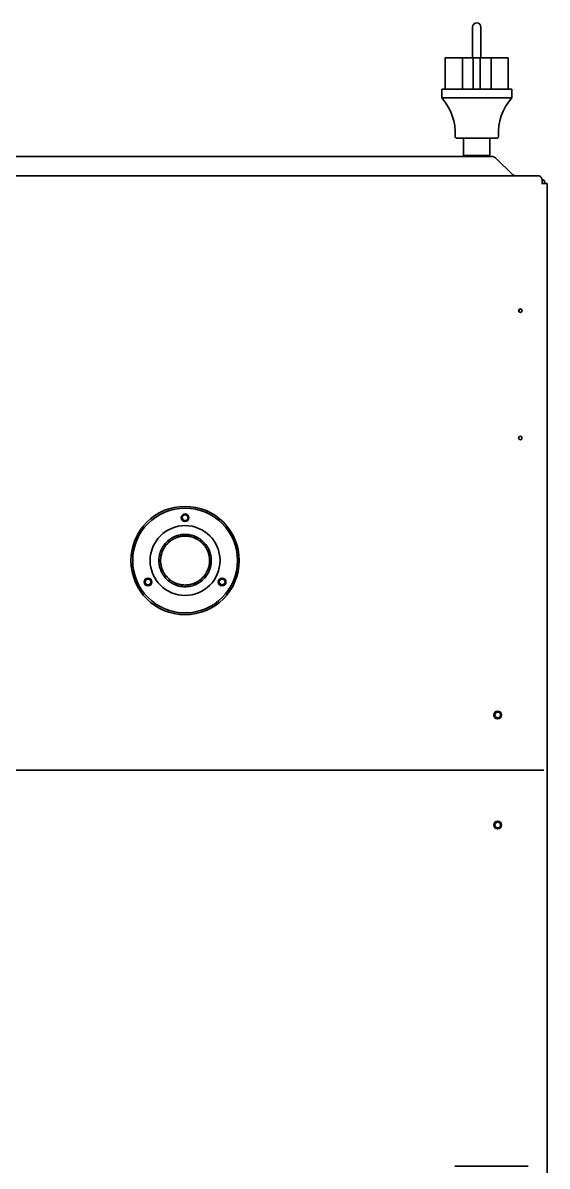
# Model space of a CAD drawing. Extents: x 6327 to 10269, y -393 to 3204.
# Drawn here: x 8879 to 9179, y 404 to 1059 of the extents above; entities that cross this region are included whole.
import ezdxf

# ---------------------------------------------------------------- set-up
doc = ezdxf.new("R2010")
doc.units = 0
doc.header["$LTSCALE"] = 5
doc.layers.add('1', color=7, linetype='CONTINUOUS', true_color=0xffffff)

msp = doc.modelspace()

# ---------------------------------------------------------------- linework, layer by layer
at = {"layer": '1', "color": 7, "linetype": 'Continuous', "lineweight": 35}
for p, q in [((9136.67, 1056.43), (9136.67, 1038.83)), ((9141.47, 1038.83), (9141.47, 1056.43)), ((9121.07, 1038.83), (9121.07, 1020.83)), ((9130.83, 1038.83), (9121.07, 1038.83)), ((9137.07, 1038.83), (9130.83, 1038.83)), ((9130.83, 1020.83), (9130.83, 1038.83)), ((9137.07, 1038.83), (9137.07, 1020.83)), ((9141.07, 1038.83), (9137.07, 1038.83)), ((9147.32, 1038.83), (9141.07, 1038.83)), ((9141.07, 1038.83), (9141.07, 1020.83)), ((9147.32, 1038.83), (9157.07, 1038.83)), ((9147.32, 1020.83), (9147.32, 1038.83)), ((9157.07, 1020.83), (9157.07, 1038.83)), ((9119.07, 1020.83), (9119.07, 1015.83)), ((9159.07, 1020.83), (9119.07, 1020.83)), ((9159.07, 1015.83), (9119.07, 1015.83)), ((9159.07, 1015.83), (9159.07, 1020.83)), ((9150.49, 992.83), (9127.66, 992.83)), ((9131.57, 992.83), (9131.57, 982.83)), ((9146.57, 992.83), (9146.57, 982.83)), ((9147.69, 982.32), (8458.45, 982.32)), ((9132.57, 982.83), (9131.57, 982.83)), ((9145.57, 982.83), (9132.57, 982.83)), ((9134.07, 982.83), (9134.07, 982.33)), ((9144.07, 982.33), (9144.07, 982.83)), ((9146.57, 982.83), (9145.57, 982.83)), ((9159.71, 971.92), (9149.81, 981.48)), ((8431.57, 971.33), (9174.57, 971.33)), ((9176.57, 966.53), (9176.57, 968.69)), ((9177.57, 966.83), (9176.57, 966.83)), ((9179.37, 966.83), (9177.57, 966.83)), ((9178.09, 966.53), (9178.06, 967.4)), ((9179.37, 317.43), (9179.37, 966.83)), ((9163.27, 893.46), (9163.27, 894.66)), ((8960.07, 760.03), (8961.35, 760.03)), ((8963.07, 761.75), (8963.07, 763.03)), ((8981.07, 763.03), (8981.07, 761.75)), ((8982.8, 760.03), (8984.07, 760.03)), ((8961.35, 742.03), (8960.07, 742.03)), ((8963.07, 739.03), (8963.07, 740.3)), ((8981.07, 740.3), (8981.07, 739.03)), ((8984.07, 742.03), (8982.8, 742.03)), ((8478.57, 631.13), (9127.57, 631.13)), ((9127.59, 631.13), (9177.57, 631.13)), ((9126.57, 404.37), (9168.57, 404.37))]:
    msp.add_line(p, q, dxfattribs=at)
for centre, radius in [((9164.07, 894.06), 1), ((9164.07, 821.2), 1), ((8972.07, 751.03), 31), ((8972.07, 751.03), 30), ((8972.07, 775.53), 2.2), ((8972.07, 775.53), 1.65), ((8972.07, 751.03), 20), ((8950.86, 738.78), 2.2), ((8950.86, 738.78), 1.65), ((8993.29, 738.78), 2.2), ((8993.29, 738.78), 1.65), ((9151.07, 662.63), 2.25), ((9151.07, 662.63), 1.65), ((9151.07, 599.63), 2.25), ((9151.07, 599.63), 1.65)]:
    msp.add_circle(centre, radius, dxfattribs=at)
for centre, radius, start, end in [((9139.07, 1056.43), 2.4, 90, 180), ((9139.07, 1056.43), 2.4, 0, 90), ((9096.72, 995.82), 30, 356.32151, 41.83879), ((9181.42, 995.82), 30, 138.16121, 183.67849), ((9127.66, 993.83), 1, 176.32151, 270), ((9150.49, 993.83), 1, 270, 3.67849), ((8972.07, 751.03), 15, 126.8699, 143.1301), ((8972.07, 751.03), 14, 130.0052, 139.9948), ((8972.07, 751.03), 15, 36.8699, 53.1301), ((8972.07, 751.03), 14, 40.0052, 49.9948), ((8972.07, 751.03), 15, 216.8699, 233.1301), ((8972.07, 751.03), 14, 220.0052, 229.9948), ((8972.07, 751.03), 15, 306.8699, 323.1301), ((8972.07, 751.03), 14, 310.0052, 319.9948)]:
    msp.add_arc(centre, radius, start, end, dxfattribs=at)
for centre, major_axis, ratio, start_param, end_param in [((9147.69, 979.43), (-3, 0), 0.965926, 3.926991, 4.712389), ((9176, 967.33), (2.05, 0), 0.974464, 0.034907, 1.318338)]:
    msp.add_ellipse(centre, major_axis=major_axis, ratio=ratio, start_param=start_param, end_param=end_param, dxfattribs=at)
for points, knots in [([(9161.37, 971.33), (9161.34, 971.33), (9161.3, 971.33), (9161.23, 971.33), (9161.2, 971.33), (9161.09, 971.34), (9161.02, 971.35), (9160.82, 971.4), (9160.68, 971.44), (9160.47, 971.52), (9160.4, 971.55), (9160.29, 971.6), (9160.26, 971.61), (9160.19, 971.65), (9160.16, 971.67), (9160.05, 971.72), (9159.98, 971.76), (9159.84, 971.84), (9159.78, 971.88), (9159.71, 971.92)], [0, 0, 0, 0, 0.0625, 0.0625, 0.125, 0.125, 0.25, 0.25, 0.5, 0.5, 0.625, 0.625, 0.6875, 0.6875, 0.75, 0.75, 0.875, 0.875, 1, 1, 1, 1]), ([(9175.69, 970.67), (9175.6, 970.77), (9175.51, 970.87), (9175.37, 970.99), (9175.32, 971.03), (9175.25, 971.08), (9175.23, 971.09), (9175.18, 971.13), (9175.16, 971.14), (9175.04, 971.21), (9174.95, 971.25), (9174.81, 971.3), (9174.76, 971.31), (9174.69, 971.32), (9174.67, 971.32), (9174.62, 971.33), (9174.6, 971.33), (9174.57, 971.33)], [0, 0, 0, 0, 0.25, 0.25, 0.375, 0.375, 0.4375, 0.4375, 0.5, 0.5, 0.75, 0.75, 0.875, 0.875, 0.9375, 0.9375, 1, 1, 1, 1]), ([(9176.3, 969.53), (9176.27, 969.64), (9176.23, 969.75), (9176.16, 969.9), (9176.14, 969.96), (9176.11, 970.03), (9176.09, 970.06), (9176.07, 970.11), (9176.06, 970.13), (9175.99, 970.25), (9175.94, 970.35), (9175.82, 970.52), (9175.76, 970.6), (9175.69, 970.67)], [0, 0, 0, 0, 0.25, 0.25, 0.375, 0.375, 0.4375, 0.4375, 0.5, 0.5, 0.75, 0.75, 1, 1, 1, 1]), ([(8963.07, 763.03), (8963.07, 763.03), (8963.08, 763.03), (8963.09, 763.04), (8963.09, 763.04), (8963.12, 763.06), (8963.15, 763.08), (8963.22, 763.13), (8963.26, 763.17), (8963.36, 763.23), (8963.41, 763.27), (8963.49, 763.32), (8963.5, 763.34), (8963.53, 763.36), (8963.55, 763.37), (8963.59, 763.4), (8963.63, 763.42), (8963.73, 763.49), (8963.8, 763.54), (8963.94, 763.63), (8964.02, 763.68), (8964.18, 763.78), (8964.26, 763.83), (8964.38, 763.9), (8964.42, 763.93), (8964.51, 763.98), (8964.55, 764), (8964.68, 764.08), (8964.77, 764.13), (8964.95, 764.23), (8965.04, 764.28), (8965.23, 764.37), (8965.32, 764.42), (8965.8, 764.66), (8966.2, 764.83), (8966.72, 765.04), (8966.82, 765.08), (8967.04, 765.16), (8967.36, 765.27), (8967.69, 765.37), (8968.35, 765.56), (8968.8, 765.67), (8969.38, 765.78), (8969.55, 765.81), (8969.72, 765.84), (8969.84, 765.86), (8969.9, 765.87), (8970.19, 765.91), (8970.43, 765.94), (8971.13, 766), (8971.6, 766.03), (8972.55, 766.03), (8973.02, 766), (8973.61, 765.95), (8973.73, 765.93), (8973.96, 765.91), (8974.32, 765.86), (8974.66, 765.8), (8975.35, 765.67), (8975.8, 765.56), (8976.46, 765.37), (8976.67, 765.31), (8977, 765.2), (8977.1, 765.16), (8977.32, 765.08), (8977.42, 765.04), (8977.74, 764.92), (8977.94, 764.83), (8978.34, 764.66), (8978.54, 764.56), (8978.92, 764.38), (8979.1, 764.28), (8979.37, 764.13), (8979.46, 764.08), (8979.64, 763.98), (8979.72, 763.93), (8979.89, 763.83), (8979.97, 763.78), (8980.13, 763.68), (8980.2, 763.63), (8980.31, 763.56), (8980.35, 763.54), (8980.42, 763.49), (8980.45, 763.47), (8980.55, 763.4), (8980.62, 763.36), (8980.73, 763.27), (8980.79, 763.24), (8980.85, 763.19), (8980.86, 763.18), (8980.88, 763.17), (8980.89, 763.16), (8980.93, 763.14), (8980.94, 763.12), (8981, 763.08), (8981.02, 763.06), (8981.05, 763.04), (8981.05, 763.04), (8981.06, 763.04), (8981.06, 763.03), (8981.07, 763.03), (8981.07, 763.03), (8981.07, 763.03)], [0, 0, 0, 0, 0.00721, 0.00721, 0.01503, 0.01503, 0.030669, 0.030669, 0.046308, 0.046308, 0.061947, 0.061947, 0.065857, 0.065857, 0.069767, 0.069767, 0.077586, 0.077586, 0.093226, 0.093226, 0.108865, 0.108865, 0.124504, 0.124504, 0.132324, 0.132324, 0.140143, 0.140143, 0.155782, 0.155782, 0.171421, 0.171421, 0.187061, 0.187061, 0.249617, 0.249617, 0.265256, 0.265256, 0.280896, 0.312174, 0.312174, 0.374731, 0.374731, 0.39037, 0.398189, 0.398189, 0.406009, 0.406009, 0.437287, 0.437287, 0.499844, 0.499844, 0.562401, 0.562401, 0.57804, 0.57804, 0.593679, 0.624957, 0.624957, 0.687514, 0.687514, 0.718792, 0.718792, 0.734432, 0.734432, 0.750071, 0.750071, 0.781349, 0.781349, 0.812627, 0.812627, 0.843906, 0.843906, 0.859545, 0.859545, 0.875184, 0.875184, 0.890823, 0.890823, 0.906462, 0.906462, 0.914282, 0.914282, 0.922102, 0.922102, 0.937741, 0.937741, 0.95338, 0.95338, 0.95729, 0.95729, 0.961199, 0.961199, 0.969019, 0.969019, 0.984658, 0.984658, 0.988568, 0.988568, 0.992478, 0.992478, 1, 1, 1, 1]), ([(8960.07, 742.03), (8960.07, 742.03), (8960.07, 742.03), (8960.06, 742.04), (8960.06, 742.05), (8960.04, 742.07), (8960.02, 742.1), (8959.97, 742.17), (8959.93, 742.21), (8959.86, 742.31), (8959.83, 742.36), (8959.77, 742.44), (8959.76, 742.45), (8959.74, 742.48), (8959.73, 742.5), (8959.7, 742.55), (8959.68, 742.58), (8959.61, 742.68), (8959.56, 742.75), (8959.47, 742.9), (8959.42, 742.97), (8959.32, 743.13), (8959.27, 743.21), (8959.2, 743.33), (8959.17, 743.37), (8959.12, 743.46), (8959.1, 743.5), (8959.02, 743.63), (8958.97, 743.72), (8958.87, 743.9), (8958.82, 743.99), (8958.73, 744.18), (8958.68, 744.27), (8958.44, 744.75), (8958.27, 745.15), (8958.06, 745.67), (8958.02, 745.77), (8957.94, 745.99), (8957.83, 746.31), (8957.73, 746.64), (8957.54, 747.3), (8957.43, 747.75), (8957.32, 748.32), (8957.29, 748.5), (8957.26, 748.67), (8957.24, 748.79), (8957.23, 748.85), (8957.19, 749.14), (8957.13, 749.61), (8957.1, 750.08), (8957.08, 750.56), (8957.07, 750.8), (8957.07, 751.27), (8957.08, 751.51), (8957.1, 751.98), (8957.12, 752.22), (8957.19, 752.92), (8957.25, 753.39), (8957.36, 753.96), (8957.4, 754.13), (8957.44, 754.31), (8957.46, 754.42), (8957.48, 754.48), (8957.54, 754.76), (8957.6, 754.98), (8957.73, 755.42), (8957.8, 755.64), (8957.94, 756.07), (8958.02, 756.28), (8958.18, 756.69), (8958.27, 756.89), (8958.44, 757.29), (8958.53, 757.49), (8958.65, 757.73), (8958.68, 757.77), (8958.72, 757.87), (8958.75, 757.92), (8958.82, 758.06), (8958.87, 758.15), (8959.02, 758.42), (8959.12, 758.59), (8959.25, 758.8), (8959.27, 758.84), (8959.32, 758.92), (8959.34, 758.96), (8959.42, 759.08), (8959.47, 759.16), (8959.56, 759.3), (8959.61, 759.37), (8959.7, 759.51), (8959.74, 759.57), (8959.79, 759.64), (8959.8, 759.66), (8959.82, 759.69), (8959.85, 759.73), (8959.88, 759.77), (8959.93, 759.84), (8959.97, 759.88), (8960, 759.92), (8960, 759.93), (8960.02, 759.95), (8960.02, 759.96), (8960.04, 759.98), (8960.04, 759.99), (8960.06, 760.02), (8960.07, 760.03), (8960.07, 760.03)], [0, 0, 0, 0, 0.007251, 0.007251, 0.015072, 0.015072, 0.030714, 0.030714, 0.046355, 0.046355, 0.061997, 0.061997, 0.065907, 0.065907, 0.069818, 0.069818, 0.077638, 0.077638, 0.09328, 0.09328, 0.108921, 0.108921, 0.124563, 0.124563, 0.132384, 0.132384, 0.140204, 0.140204, 0.155846, 0.155846, 0.171488, 0.171488, 0.187129, 0.187129, 0.249695, 0.249695, 0.265337, 0.265337, 0.280978, 0.312261, 0.312261, 0.374827, 0.374827, 0.390469, 0.39829, 0.39829, 0.406111, 0.406111, 0.437394, 0.468677, 0.468677, 0.49996, 0.49996, 0.531243, 0.531243, 0.562526, 0.562526, 0.625092, 0.625092, 0.640734, 0.648554, 0.648554, 0.656375, 0.656375, 0.687658, 0.687658, 0.718941, 0.718941, 0.750224, 0.750224, 0.781507, 0.781507, 0.812791, 0.812791, 0.820611, 0.820611, 0.828432, 0.828432, 0.844074, 0.844074, 0.875357, 0.875357, 0.883177, 0.883177, 0.890998, 0.890998, 0.90664, 0.90664, 0.922281, 0.922281, 0.937923, 0.937923, 0.941833, 0.941833, 0.945744, 0.953564, 0.953564, 0.969206, 0.969206, 0.973116, 0.973116, 0.977027, 0.977027, 0.984847, 0.984847, 1, 1, 1, 1]), ([(8961.35, 760.03), (8961.35, 760.03), (8961.35, 760.02), (8961.34, 760.01), (8961.33, 760), (8961.31, 759.98), (8961.29, 759.96), (8961.28, 759.95), (8961.27, 759.93), (8961.26, 759.92), (8961.23, 759.88), (8961.19, 759.84), (8961.11, 759.74), (8961.07, 759.69), (8961.01, 759.61), (8961, 759.6), (8960.98, 759.57), (8960.97, 759.55), (8960.93, 759.5), (8960.91, 759.47), (8960.83, 759.37), (8960.78, 759.3), (8960.68, 759.16), (8960.62, 759.08), (8960.52, 758.93), (8960.46, 758.85), (8960.38, 758.73), (8960.35, 758.68), (8960.3, 758.6), (8960.27, 758.56), (8960.19, 758.43), (8960.14, 758.34), (8959.97, 758.07), (8959.87, 757.89), (8959.66, 757.51), (8959.57, 757.32), (8959.37, 756.92), (8959.28, 756.72), (8959.17, 756.46), (8959.15, 756.41), (8959.1, 756.3), (8959.08, 756.25), (8959.02, 756.09), (8958.98, 755.98), (8958.86, 755.66), (8958.79, 755.44), (8958.58, 754.78), (8958.46, 754.33), (8958.34, 753.75), (8958.32, 753.63), (8958.27, 753.4), (8958.25, 753.28), (8958.2, 752.93), (8958.17, 752.69), (8958.12, 752.21), (8958.1, 751.98), (8958.08, 751.62), (8958.08, 751.5), (8958.07, 751.26), (8958.07, 751.14), (8958.07, 750.53), (8958.1, 750.06), (8958.17, 749.35), (8958.2, 749.11), (8958.27, 748.65), (8958.32, 748.41), (8958.39, 748.07), (8958.43, 747.89), (8958.47, 747.72), (8958.5, 747.61), (8958.51, 747.55), (8958.59, 747.27), (8958.71, 746.82), (8958.86, 746.38), (8958.98, 746.06), (8959.02, 745.96), (8959.1, 745.75), (8959.15, 745.65), (8959.28, 745.34), (8959.37, 745.13), (8959.56, 744.74), (8959.66, 744.54), (8959.82, 744.26), (8959.87, 744.16), (8959.98, 743.98), (8960.03, 743.89), (8960.14, 743.71), (8960.19, 743.62), (8960.27, 743.49), (8960.3, 743.45), (8960.35, 743.37), (8960.38, 743.32), (8960.46, 743.2), (8960.52, 743.12), (8960.63, 742.97), (8960.68, 742.89), (8960.78, 742.75), (8960.83, 742.68), (8960.91, 742.58), (8960.93, 742.55), (8960.97, 742.5), (8960.98, 742.48), (8961, 742.45), (8961.02, 742.44), (8961.07, 742.37), (8961.12, 742.31), (8961.17, 742.24), (8961.19, 742.22), (8961.22, 742.18), (8961.23, 742.17), (8961.24, 742.15), (8961.25, 742.15), (8961.29, 742.1), (8961.31, 742.07), (8961.33, 742.05), (8961.34, 742.04), (8961.35, 742.03), (8961.35, 742.03), (8961.35, 742.03)], [0, 0, 0, 0, 0.007246, 0.007246, 0.015066, 0.022886, 0.022886, 0.026796, 0.026796, 0.030706, 0.030706, 0.046346, 0.046346, 0.061986, 0.061986, 0.065896, 0.065896, 0.069806, 0.069806, 0.077626, 0.077626, 0.093266, 0.093266, 0.108906, 0.108906, 0.124546, 0.124546, 0.132366, 0.132366, 0.140186, 0.140186, 0.155827, 0.155827, 0.187107, 0.187107, 0.218387, 0.218387, 0.249667, 0.249667, 0.257487, 0.257487, 0.265307, 0.265307, 0.280947, 0.280947, 0.312227, 0.312227, 0.374787, 0.374787, 0.390427, 0.390427, 0.406067, 0.406067, 0.437347, 0.437347, 0.468627, 0.468627, 0.484267, 0.484267, 0.499907, 0.499907, 0.562467, 0.562467, 0.593747, 0.593747, 0.625027, 0.625027, 0.640667, 0.648487, 0.648487, 0.656307, 0.656307, 0.687587, 0.718868, 0.718868, 0.734508, 0.734508, 0.750148, 0.750148, 0.781428, 0.781428, 0.812708, 0.812708, 0.828348, 0.828348, 0.843988, 0.843988, 0.859628, 0.859628, 0.867448, 0.867448, 0.875268, 0.875268, 0.890908, 0.890908, 0.906548, 0.906548, 0.922188, 0.922188, 0.930008, 0.930008, 0.933918, 0.933918, 0.937828, 0.937828, 0.953468, 0.953468, 0.961288, 0.961288, 0.965198, 0.965198, 0.969108, 0.969108, 0.984748, 0.984748, 0.992568, 0.992568, 1, 1, 1, 1]), ([(8981.07, 761.75), (8981.07, 761.75), (8981.07, 761.75), (8981.06, 761.76), (8981.05, 761.77), (8981.02, 761.79), (8981, 761.81), (8980.99, 761.82), (8980.98, 761.83), (8980.97, 761.84), (8980.93, 761.87), (8980.88, 761.91), (8980.79, 761.98), (8980.73, 762.03), (8980.66, 762.08), (8980.64, 762.1), (8980.61, 762.12), (8980.6, 762.13), (8980.55, 762.17), (8980.52, 762.19), (8980.42, 762.27), (8980.35, 762.32), (8980.2, 762.42), (8980.13, 762.48), (8979.97, 762.58), (8979.89, 762.64), (8979.77, 762.72), (8979.73, 762.75), (8979.65, 762.8), (8979.6, 762.83), (8979.47, 762.91), (8979.39, 762.96), (8979.12, 763.13), (8978.94, 763.23), (8978.56, 763.43), (8978.37, 763.53), (8977.97, 763.73), (8977.76, 763.82), (8977.5, 763.93), (8977.45, 763.95), (8977.35, 763.99), (8977.29, 764.02), (8977.13, 764.08), (8977.03, 764.12), (8976.7, 764.24), (8976.49, 764.31), (8975.82, 764.52), (8975.37, 764.64), (8974.79, 764.76), (8974.67, 764.78), (8974.5, 764.81), (8974.44, 764.82), (8974.32, 764.84), (8974.03, 764.89), (8973.73, 764.93), (8973.02, 765), (8972.55, 765.03), (8971.84, 765.03), (8971.6, 765.02), (8971.24, 765), (8971.06, 764.99), (8970.88, 764.98), (8970.76, 764.96), (8970.7, 764.96), (8970.4, 764.93), (8970.17, 764.9), (8969.7, 764.83), (8969.47, 764.78), (8968.78, 764.64), (8968.33, 764.52), (8967.66, 764.32), (8967.45, 764.24), (8967.18, 764.14), (8967.12, 764.12), (8967.01, 764.08), (8966.96, 764.06), (8966.8, 764), (8966.7, 763.95), (8966.18, 763.73), (8965.78, 763.54), (8965.31, 763.28), (8965.22, 763.23), (8965.03, 763.13), (8964.94, 763.07), (8964.81, 762.99), (8964.76, 762.97), (8964.67, 762.91), (8964.63, 762.88), (8964.5, 762.8), (8964.42, 762.75), (8964.25, 762.64), (8964.17, 762.58), (8964.02, 762.48), (8963.94, 762.42), (8963.8, 762.32), (8963.73, 762.27), (8963.59, 762.17), (8963.53, 762.12), (8963.42, 762.03), (8963.36, 761.99), (8963.3, 761.94), (8963.29, 761.93), (8963.27, 761.91), (8963.25, 761.9), (8963.22, 761.87), (8963.2, 761.86), (8963.15, 761.81), (8963.12, 761.79), (8963.1, 761.77), (8963.09, 761.77), (8963.09, 761.76), (8963.08, 761.76), (8963.08, 761.75), (8963.07, 761.75), (8963.07, 761.75)], [0, 0, 0, 0, 0.007246, 0.007246, 0.015066, 0.022886, 0.022886, 0.026796, 0.026796, 0.030706, 0.030706, 0.046346, 0.046346, 0.061986, 0.061986, 0.065896, 0.065896, 0.069806, 0.069806, 0.077626, 0.077626, 0.093266, 0.093266, 0.108906, 0.108906, 0.124547, 0.124547, 0.132367, 0.132367, 0.140187, 0.140187, 0.155827, 0.155827, 0.187107, 0.187107, 0.218387, 0.218387, 0.249667, 0.249667, 0.257487, 0.257487, 0.265307, 0.265307, 0.280947, 0.280947, 0.312227, 0.312227, 0.374787, 0.374787, 0.390427, 0.390427, 0.398247, 0.398247, 0.406067, 0.437347, 0.437347, 0.499907, 0.499907, 0.531187, 0.531187, 0.546827, 0.554647, 0.554647, 0.562467, 0.562467, 0.593747, 0.593747, 0.625027, 0.625027, 0.687588, 0.687588, 0.718868, 0.718868, 0.726688, 0.726688, 0.734508, 0.734508, 0.750148, 0.750148, 0.812708, 0.812708, 0.828348, 0.828348, 0.843988, 0.843988, 0.851808, 0.851808, 0.859628, 0.859628, 0.875268, 0.875268, 0.890908, 0.890908, 0.906548, 0.906548, 0.922188, 0.922188, 0.937828, 0.937828, 0.953468, 0.953468, 0.957378, 0.957378, 0.961288, 0.961288, 0.969108, 0.969108, 0.984748, 0.984748, 0.988658, 0.988658, 0.992568, 0.992568, 1, 1, 1, 1]), ([(8982.8, 742.03), (8982.8, 742.03), (8982.8, 742.03), (8982.81, 742.04), (8982.81, 742.05), (8982.83, 742.06), (8982.84, 742.08), (8982.86, 742.1), (8982.86, 742.1), (8982.88, 742.12), (8982.88, 742.13), (8982.92, 742.17), (8982.95, 742.22), (8983.03, 742.31), (8983.07, 742.37), (8983.13, 742.44), (8983.14, 742.45), (8983.17, 742.49), (8983.18, 742.5), (8983.21, 742.55), (8983.24, 742.58), (8983.31, 742.68), (8983.36, 742.75), (8983.47, 742.89), (8983.52, 742.97), (8983.63, 743.12), (8983.68, 743.2), (8983.76, 743.33), (8983.79, 743.37), (8983.85, 743.45), (8983.87, 743.49), (8983.96, 743.62), (8984.01, 743.71), (8984.12, 743.89), (8984.17, 743.98), (8984.27, 744.16), (8984.33, 744.25), (8984.58, 744.72), (8984.78, 745.12), (8984.97, 745.59), (8985, 745.64), (8985.04, 745.75), (8985.06, 745.8), (8985.12, 745.96), (8985.25, 746.28), (8985.36, 746.61), (8985.57, 747.27), (8985.69, 747.72), (8985.81, 748.3), (8985.83, 748.42), (8985.87, 748.65), (8985.89, 748.77), (8985.95, 749.12), (8986.01, 749.6), (8986.04, 750.07), (8986.07, 750.55), (8986.07, 750.79), (8986.07, 751.27), (8986.07, 751.51), (8986.04, 751.99), (8986.02, 752.23), (8985.95, 752.93), (8985.88, 753.4), (8985.76, 753.98), (8985.72, 754.15), (8985.68, 754.33), (8985.65, 754.44), (8985.64, 754.5), (8985.56, 754.78), (8985.5, 755.01), (8985.36, 755.45), (8985.28, 755.66), (8985.13, 756.09), (8985.04, 756.3), (8984.87, 756.71), (8984.78, 756.91), (8984.63, 757.21), (8984.58, 757.31), (8984.48, 757.51), (8984.43, 757.6), (8984.28, 757.89), (8984.17, 758.07), (8984.01, 758.34), (8983.96, 758.43), (8983.87, 758.56), (8983.85, 758.6), (8983.79, 758.68), (8983.77, 758.73), (8983.68, 758.85), (8983.63, 758.93), (8983.52, 759.08), (8983.47, 759.16), (8983.36, 759.3), (8983.31, 759.37), (8983.24, 759.47), (8983.21, 759.5), (8983.18, 759.55), (8983.17, 759.57), (8983.14, 759.6), (8983.13, 759.61), (8983.07, 759.69), (8983.03, 759.74), (8982.97, 759.81), (8982.95, 759.83), (8982.93, 759.87), (8982.92, 759.88), (8982.9, 759.9), (8982.9, 759.91), (8982.86, 759.95), (8982.84, 759.98), (8982.81, 760.01), (8982.81, 760.01), (8982.8, 760.02), (8982.8, 760.02), (8982.8, 760.03), (8982.8, 760.03), (8982.8, 760.03)], [0, 0, 0, 0, 0.0072, 0.0072, 0.015019, 0.015019, 0.022838, 0.022838, 0.026747, 0.026747, 0.030657, 0.030657, 0.046295, 0.046295, 0.061933, 0.061933, 0.065843, 0.065843, 0.069752, 0.069752, 0.077571, 0.077571, 0.093209, 0.093209, 0.108847, 0.108847, 0.124485, 0.124485, 0.132304, 0.132304, 0.140124, 0.140124, 0.155762, 0.155762, 0.1714, 0.1714, 0.187038, 0.187038, 0.24959, 0.24959, 0.257409, 0.257409, 0.265228, 0.265228, 0.280866, 0.312142, 0.312142, 0.374695, 0.374695, 0.390333, 0.390333, 0.405971, 0.405971, 0.437247, 0.468523, 0.468523, 0.499799, 0.499799, 0.531075, 0.531075, 0.562352, 0.562352, 0.624904, 0.624904, 0.640542, 0.648361, 0.648361, 0.65618, 0.65618, 0.687456, 0.687456, 0.718732, 0.718732, 0.750008, 0.750008, 0.781285, 0.781285, 0.796923, 0.796923, 0.812561, 0.812561, 0.843837, 0.843837, 0.859475, 0.859475, 0.867294, 0.867294, 0.875113, 0.875113, 0.890751, 0.890751, 0.906389, 0.906389, 0.922027, 0.922027, 0.929846, 0.929846, 0.933756, 0.933756, 0.937665, 0.937665, 0.953303, 0.953303, 0.961122, 0.961122, 0.965032, 0.965032, 0.968941, 0.968941, 0.98458, 0.98458, 0.992399, 0.992399, 0.996308, 0.996308, 1, 1, 1, 1]), ([(8985.33, 758.05), (8985.15, 758.38), (8984.97, 758.7), (8984.53, 759.4), (8984.26, 759.78), (8983.98, 760.15)], [0, 0, 0, 0, 0.444017, 0.444017, 1, 1, 1, 1]), ([(8984.07, 760.03), (8984.07, 760.03), (8984.08, 760.02), (8984.08, 760.01), (8984.09, 760.01), (8984.11, 759.98), (8984.13, 759.95), (8984.18, 759.88), (8984.21, 759.84), (8984.28, 759.74), (8984.32, 759.69), (8984.38, 759.6), (8984.4, 759.57), (8984.45, 759.5), (8984.47, 759.47), (8984.54, 759.37), (8984.58, 759.3), (8984.68, 759.16), (8984.73, 759.08), (8984.83, 758.92), (8984.88, 758.84), (8984.95, 758.72), (8984.98, 758.68), (8985.03, 758.59), (8985.05, 758.55), (8985.13, 758.42), (8985.18, 758.33), (8985.32, 758.06), (8985.42, 757.87), (8985.61, 757.49), (8985.7, 757.3), (8985.88, 756.9), (8985.96, 756.69), (8986.09, 756.38), (8986.12, 756.28), (8986.2, 756.06), (8986.24, 755.95), (8986.35, 755.63), (8986.42, 755.41), (8986.61, 754.75), (8986.72, 754.3), (8986.85, 753.62), (8986.89, 753.39), (8986.94, 753.04), (8986.96, 752.86), (8986.98, 752.69), (8986.99, 752.57), (8987, 752.51), (8987.03, 752.21), (8987.04, 751.97), (8987.07, 751.5), (8987.07, 751.26), (8987.07, 750.54), (8987.05, 750.07), (8986.98, 749.37), (8986.95, 749.13), (8986.89, 748.67), (8986.85, 748.44), (8986.78, 748.09), (8986.75, 747.92), (8986.71, 747.75), (8986.68, 747.63), (8986.67, 747.58), (8986.6, 747.29), (8986.48, 746.85), (8986.35, 746.41), (8986.2, 745.99), (8986.13, 745.78), (8985.96, 745.36), (8985.88, 745.16), (8985.7, 744.76), (8985.61, 744.57), (8985.49, 744.33), (8985.47, 744.28), (8985.42, 744.18), (8985.4, 744.14), (8985.32, 744), (8985.27, 743.9), (8985.13, 743.63), (8985.03, 743.46), (8984.9, 743.25), (8984.88, 743.21), (8984.83, 743.13), (8984.8, 743.09), (8984.73, 742.97), (8984.68, 742.9), (8984.58, 742.75), (8984.54, 742.68), (8984.45, 742.55), (8984.4, 742.48), (8984.35, 742.41), (8984.34, 742.4), (8984.32, 742.37), (8984.29, 742.33), (8984.26, 742.29), (8984.21, 742.21), (8984.18, 742.17), (8984.14, 742.12), (8984.13, 742.1), (8984.11, 742.08), (8984.1, 742.06), (8984.08, 742.04), (8984.07, 742.03), (8984.07, 742.03)], [0, 0, 0, 0, 0.007247, 0.007247, 0.015068, 0.015068, 0.030709, 0.030709, 0.046351, 0.046351, 0.061992, 0.061992, 0.069813, 0.069813, 0.077634, 0.077634, 0.093275, 0.093275, 0.108917, 0.108917, 0.124558, 0.124558, 0.132379, 0.132379, 0.1402, 0.1402, 0.155841, 0.155841, 0.187125, 0.187125, 0.218408, 0.218408, 0.249691, 0.249691, 0.265332, 0.265332, 0.280974, 0.280974, 0.312257, 0.312257, 0.374823, 0.374823, 0.406106, 0.406106, 0.421747, 0.429568, 0.429568, 0.437389, 0.437389, 0.468672, 0.468672, 0.499955, 0.499955, 0.562521, 0.562521, 0.593804, 0.593804, 0.625087, 0.625087, 0.640729, 0.64855, 0.64855, 0.65637, 0.65637, 0.687654, 0.718937, 0.718937, 0.75022, 0.75022, 0.781503, 0.781503, 0.812786, 0.812786, 0.820607, 0.820607, 0.828427, 0.828427, 0.844069, 0.844069, 0.875352, 0.875352, 0.883173, 0.883173, 0.890993, 0.890993, 0.906635, 0.906635, 0.922276, 0.922276, 0.937918, 0.937918, 0.941828, 0.941828, 0.945739, 0.95356, 0.95356, 0.969201, 0.969201, 0.977022, 0.977022, 0.984843, 0.984843, 1, 1, 1, 1]), ([(8985.88, 756.89), (8985.74, 757.22), (8985.58, 757.55), (8985.39, 757.93), (8985.36, 757.99), (8985.33, 758.05)], [0, 0, 0, 0, 0.845008, 0.845008, 1, 1, 1, 1]), ([(8963.07, 740.3), (8963.07, 740.3), (8963.08, 740.3), (8963.09, 740.29), (8963.09, 740.29), (8963.11, 740.27), (8963.12, 740.26), (8963.14, 740.24), (8963.15, 740.24), (8963.17, 740.22), (8963.18, 740.22), (8963.22, 740.18), (8963.26, 740.15), (8963.36, 740.07), (8963.41, 740.03), (8963.49, 739.97), (8963.5, 739.96), (8963.53, 739.93), (8963.55, 739.92), (8963.6, 739.88), (8963.63, 739.86), (8963.73, 739.79), (8963.8, 739.73), (8963.94, 739.63), (8964.02, 739.58), (8964.17, 739.47), (8964.25, 739.42), (8964.37, 739.33), (8964.42, 739.31), (8964.5, 739.25), (8964.54, 739.22), (8964.67, 739.14), (8964.76, 739.09), (8964.94, 738.98), (8965.03, 738.93), (8965.21, 738.82), (8965.3, 738.77), (8965.77, 738.52), (8966.17, 738.32), (8966.64, 738.12), (8966.69, 738.1), (8966.8, 738.06), (8966.85, 738.04), (8967.01, 737.97), (8967.33, 737.85), (8967.66, 737.74), (8968.32, 737.53), (8968.78, 737.41), (8969.35, 737.29), (8969.47, 737.27), (8969.71, 737.23), (8969.82, 737.21), (8970.18, 737.15), (8970.41, 737.12), (8971.12, 737.05), (8971.6, 737.03), (8972.31, 737.03), (8972.55, 737.03), (8972.91, 737.05), (8973.09, 737.06), (8973.26, 737.08), (8973.38, 737.09), (8973.44, 737.09), (8973.98, 737.15), (8974.45, 737.22), (8975.37, 737.41), (8975.82, 737.53), (8976.48, 737.74), (8976.7, 737.81), (8976.97, 737.91), (8977.03, 737.93), (8977.13, 737.97), (8977.29, 738.03), (8977.66, 738.19), (8977.96, 738.32), (8978.36, 738.52), (8978.55, 738.62), (8978.93, 738.82), (8979.12, 738.93), (8979.34, 739.06), (8979.38, 739.09), (8979.47, 739.14), (8979.51, 739.17), (8979.64, 739.25), (8979.73, 739.3), (8979.89, 739.41), (8979.97, 739.47), (8980.13, 739.58), (8980.2, 739.63), (8980.35, 739.73), (8980.42, 739.79), (8980.55, 739.89), (8980.61, 739.93), (8980.73, 740.02), (8980.78, 740.07), (8980.85, 740.12), (8980.86, 740.12), (8980.88, 740.14), (8980.89, 740.15), (8980.92, 740.18), (8980.94, 740.19), (8981, 740.24), (8981.02, 740.26), (8981.05, 740.28), (8981.05, 740.29), (8981.06, 740.29), (8981.06, 740.29), (8981.07, 740.3), (8981.07, 740.3), (8981.07, 740.3)], [0, 0, 0, 0, 0.007245, 0.007245, 0.015065, 0.015065, 0.022885, 0.022885, 0.026795, 0.026795, 0.030705, 0.030705, 0.046345, 0.046345, 0.061985, 0.061985, 0.065895, 0.065895, 0.069805, 0.069805, 0.077625, 0.077625, 0.093265, 0.093265, 0.108905, 0.108905, 0.124545, 0.124545, 0.132365, 0.132365, 0.140185, 0.140185, 0.155825, 0.155825, 0.171465, 0.171465, 0.187105, 0.187105, 0.249665, 0.249665, 0.257485, 0.257485, 0.265305, 0.265305, 0.280945, 0.312224, 0.312224, 0.374784, 0.374784, 0.390424, 0.390424, 0.406064, 0.406064, 0.437344, 0.437344, 0.499904, 0.499904, 0.531184, 0.531184, 0.546824, 0.554644, 0.554644, 0.562464, 0.562464, 0.625024, 0.625024, 0.687583, 0.687583, 0.718863, 0.718863, 0.726683, 0.726683, 0.734503, 0.750143, 0.781423, 0.781423, 0.812703, 0.812703, 0.843983, 0.843983, 0.851803, 0.851803, 0.859623, 0.859623, 0.875263, 0.875263, 0.890903, 0.890903, 0.906543, 0.906543, 0.922183, 0.922183, 0.937823, 0.937823, 0.953463, 0.953463, 0.957373, 0.957373, 0.961283, 0.961283, 0.969103, 0.969103, 0.984743, 0.984743, 0.988653, 0.988653, 0.992563, 0.992563, 1, 1, 1, 1]), ([(8983.79, 741.67), (8984, 741.92), (8984.2, 742.19), (8984.68, 742.88), (8984.95, 743.32), (8985.2, 743.76)], [0, 0, 0, 0, 0.391192, 0.391192, 1, 1, 1, 1]), ([(8981.07, 739.03), (8981.07, 739.03), (8981.07, 739.02), (8981.06, 739.02), (8981.05, 739.01), (8981.03, 738.99), (8981, 738.97), (8980.93, 738.92), (8980.88, 738.89), (8980.79, 738.82), (8980.73, 738.78), (8980.65, 738.72), (8980.61, 738.7), (8980.55, 738.65), (8980.52, 738.63), (8980.42, 738.56), (8980.35, 738.51), (8980.2, 738.42), (8980.13, 738.37), (8979.97, 738.27), (8979.89, 738.22), (8979.76, 738.15), (8979.72, 738.12), (8979.64, 738.07), (8979.59, 738.05), (8979.46, 737.97), (8979.37, 737.92), (8979.1, 737.77), (8978.92, 737.68), (8978.54, 737.49), (8978.34, 737.4), (8977.94, 737.22), (8977.74, 737.14), (8977.42, 737.01), (8977.32, 736.97), (8977.11, 736.9), (8977, 736.86), (8976.67, 736.75), (8976.46, 736.68), (8975.8, 736.49), (8975.35, 736.38), (8974.66, 736.25), (8974.43, 736.21), (8974.08, 736.16), (8973.9, 736.14), (8973.73, 736.12), (8973.61, 736.1), (8973.55, 736.1), (8973.02, 736.05), (8972.54, 736.03), (8971.6, 736.03), (8971.13, 736.05), (8970.42, 736.12), (8970.19, 736.14), (8969.84, 736.19), (8969.72, 736.21), (8969.49, 736.25), (8969.37, 736.27), (8968.8, 736.38), (8968.35, 736.49), (8967.69, 736.68), (8967.47, 736.75), (8967.04, 736.89), (8966.83, 736.97), (8966.52, 737.09), (8966.42, 737.13), (8966.21, 737.22), (8966.11, 737.26), (8965.81, 737.4), (8965.61, 737.49), (8965.32, 737.63), (8965.23, 737.68), (8965.04, 737.77), (8964.95, 737.82), (8964.77, 737.92), (8964.68, 737.97), (8964.55, 738.05), (8964.51, 738.07), (8964.42, 738.12), (8964.38, 738.15), (8964.26, 738.22), (8964.18, 738.27), (8964.02, 738.37), (8963.94, 738.42), (8963.8, 738.51), (8963.73, 738.56), (8963.63, 738.63), (8963.59, 738.65), (8963.53, 738.7), (8963.5, 738.72), (8963.41, 738.78), (8963.36, 738.82), (8963.29, 738.87), (8963.26, 738.89), (8963.23, 738.91), (8963.22, 738.92), (8963.2, 738.93), (8963.19, 738.94), (8963.15, 738.97), (8963.12, 738.99), (8963.09, 739.01), (8963.09, 739.02), (8963.08, 739.02), (8963.08, 739.02), (8963.07, 739.03), (8963.07, 739.03), (8963.07, 739.03)], [0, 0, 0, 0, 0.007233, 0.007233, 0.015055, 0.015055, 0.030698, 0.030698, 0.046341, 0.046341, 0.061985, 0.061985, 0.069807, 0.069807, 0.077628, 0.077628, 0.093272, 0.093272, 0.108915, 0.108915, 0.124558, 0.124558, 0.13238, 0.13238, 0.140202, 0.140202, 0.155845, 0.155845, 0.187132, 0.187132, 0.218419, 0.218419, 0.249706, 0.249706, 0.265349, 0.265349, 0.280992, 0.280992, 0.312279, 0.312279, 0.374853, 0.374853, 0.40614, 0.40614, 0.421783, 0.429605, 0.429605, 0.437426, 0.437426, 0.5, 0.5, 0.562573, 0.562573, 0.59386, 0.59386, 0.609504, 0.609504, 0.625147, 0.625147, 0.687721, 0.687721, 0.719007, 0.719007, 0.750294, 0.750294, 0.765938, 0.765938, 0.781581, 0.781581, 0.812868, 0.812868, 0.828511, 0.828511, 0.844155, 0.844155, 0.859798, 0.859798, 0.86762, 0.86762, 0.875441, 0.875441, 0.891085, 0.891085, 0.906728, 0.906728, 0.922372, 0.922372, 0.930193, 0.930193, 0.938015, 0.938015, 0.953658, 0.953658, 0.96148, 0.96148, 0.965391, 0.965391, 0.969302, 0.969302, 0.984945, 0.984945, 0.992767, 0.992767, 0.996678, 0.996678, 1, 1, 1, 1]), ([(8977.18, 737.36), (8977.49, 737.51), (8977.79, 737.67), (8978.57, 738.12), (8979.03, 738.42), (8979.59, 738.84), (8979.72, 738.94), (8979.85, 739.04)], [0, 0, 0, 0, 0.327428, 0.327428, 0.848804, 0.848804, 1, 1, 1, 1])]:
    msp.add_open_spline(points, degree=3, knots=knots, dxfattribs=at)
for points, degree in [([(9176.26, 969.6), (9176.25, 969.64), (9176.25, 969.67)], 2), ([(9176.57, 969.06), (9176.48, 969.22), (9176.39, 969.37), (9176.3, 969.53)], 3), ([(9176.57, 968.69), (9176.48, 968.97), (9176.39, 969.25), (9176.3, 969.53)], 3), ([(9176.57, 968.69), (9176.57, 968.81), (9176.57, 968.94), (9176.57, 969.06)], 3), ([(8986.26, 755.9), (8986, 756.64), (8985.69, 757.36), (8985.32, 758.05)], 3), ([(8980.66, 738.73), (8980.99, 738.96), (8981.32, 739.21), (8981.63, 739.46)], 3)]:
    msp.add_open_spline(points, degree=degree, dxfattribs=at)

doc.saveas('drawing.dxf')
